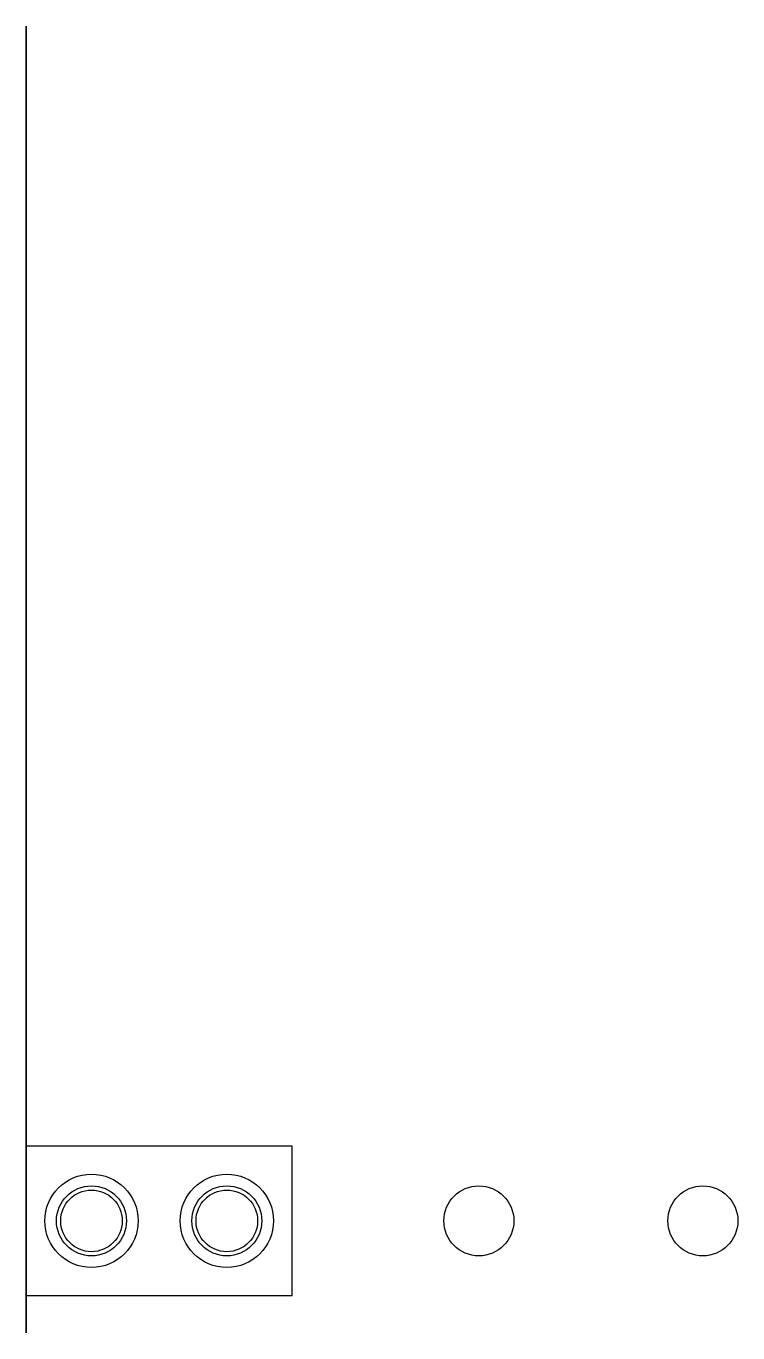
# Model space of a CAD drawing. Header units: centimetres. Extents: x 0 to 9.68, y -3.38 to 3.62.
# Drawn here: x 5.87 to 9.68, y -3.38 to 3.62 of the extents above; entities outside this region: 2.
import ezdxf

# ---------------------------------------------------------------- set-up
doc = ezdxf.new("R2010")
doc.units = ezdxf.units.CM
doc.header["$MEASUREMENT"] = 0
for name, color, linetype in [('Small Spacer v4_Reconstructed-Sketch2', 7, 'Continuous'), ('Small Spacer v4_Sketch1', 7, 'Continuous'), ('Small Spacer v4_Sketch3', 7, 'Continuous')]:
    doc.layers.add(name, color=color, linetype=linetype)

msp = doc.modelspace()

# ---------------------------------------------------------------- linework, layer by layer
at = {"layer": 'Small Spacer v4_Reconstructed-Sketch2'}
for centre in [(6.2176, -2.7819, 6.1707), (6.9426, -2.7819, 6.1707), (8.2926, -2.7819, 6.1707), (9.4926, -2.7819, 6.1707)]:
    msp.add_circle(centre, 0.1875, dxfattribs=at)
msp.add_point((0, 0, 6.1707), dxfattribs=at)
at = {"layer": 'Small Spacer v4_Sketch1'}
for p, q in [((5.8676, 3.6181, 6.1707), (5.8676, 2.6181, 6.1707)), ((5.8676, 2.6181, 2.4707), (5.8676, 3.6181, 2.4707)), ((5.8676, 2.6181, 2.4707), (5.8676, 3.6181, 2.4707)), ((5.8676, 3.6181, 2.4707), (5.8676, 3.6181, 6.1707)), ((5.8676, 3.6181, 2.4707), (5.8676, 3.6181, 6.1707)), ((5.8676, 3.6181, 6.1707), (5.8676, 2.6181, 6.1707)), ((5.8676, 2.2944, -0.1793), (5.8676, 2.6181, -0.1793)), ((5.8676, 2.6181, 8.8207), (5.8676, 2.1894, 8.8207)), ((5.8676, 2.6181, 8.8207), (5.8676, 2.1894, 8.8207)), ((5.8676, 2.6181, 6.1707), (5.8676, 2.6181, 8.8207)), ((5.8676, 2.2944, -0.1793), (5.8676, 2.6181, -0.1793)), ((5.8676, 2.6181, -0.1793), (5.8676, 2.6181, 2.4707)), ((5.8676, 2.6181, -0.1793), (5.8676, 2.6181, 2.4707)), ((5.8676, 2.6181, 6.1707), (5.8676, 2.6181, 8.8207)), ((5.8676, -1.9531, 8.8207), (5.8676, -2.3819, 8.8207)), ((5.8676, -1.9531, 8.8207), (5.8676, -2.3819, 8.8207)), ((5.8676, -2.3819, -0.1793), (5.8676, -2.0581, -0.1793)), ((5.8676, -2.3819, -0.1793), (5.8676, -2.0581, -0.1793)), ((5.8676, -3.3819, 2.4707), (5.8676, -2.3819, 2.4707)), ((5.8676, -2.3819, 2.4707), (5.8676, -2.3819, -0.1793)), ((5.8676, -2.3819, 6.1707), (5.8676, -3.3819, 6.1707)), ((5.8676, -2.3819, 6.1707), (5.8676, -3.3819, 6.1707)), ((5.8676, -2.3819, 8.8207), (5.8676, -2.3819, 6.1707)), ((5.8676, -2.3819, 2.4707), (5.8676, -2.3819, -0.1793)), ((5.8676, -2.3819, 8.8207), (5.8676, -2.3819, 6.1707)), ((5.8676, -3.3819, 2.4707), (5.8676, -2.3819, 2.4707)), ((5.8676, -2.3819, 6.1707), (5.8676, -2.3819, 2.4707)), ((5.8676, -3.3819, 6.1707), (5.8676, -3.3819, 2.4707)), ((5.8676, -3.3819, 6.1707), (5.8676, -3.3819, 2.4707))]:
    msp.add_line(p, q, dxfattribs=at)
at = {"layer": 'Small Spacer v4_Sketch1', "extrusion": (1, -4.57689e-17, 2.77556e-16)}
for centre, radius in [((3.1181, 2.9707, 5.8676), 0.25), ((3.1181, 2.9707, 5.8676), 0.25), ((3.1181, 5.6707, 5.8676), 0.25), ((3.1181, 5.6707, 5.8676), 0.25), ((1.6681, 2.7707, 5.8676), 0.2), ((1.6681, 5.8707, 5.8676), 0.2), ((0.1181, 4.3207, 5.8676), 1.2), ((0.1181, 0.8207, 5.8676), 0.7), ((0.1181, 0.8207, 5.8676), 0.7), ((0.1181, 4.3207, 5.8676), 0.7), ((0.1181, 7.8207, 5.8676), 0.7), ((0.1181, 7.8207, 5.8676), 0.7), ((-1.4319, 2.7707, 5.8676), 0.2), ((-1.4319, 5.8707, 5.8676), 0.2), ((-2.8819, 2.9707, 5.8676), 0.25), ((-2.8819, 2.9707, 5.8676), 0.25), ((-2.8819, 5.6707, 5.8676), 0.25), ((-2.8819, 5.6707, 5.8676), 0.25)]:
    msp.add_circle(centre, radius, dxfattribs=at)
for centre, radius, start, end in [((0.1181, 0.8207, 5.8676), 2.395, 204.67916, 335.32084), ((0.1181, 0.8207, 5.8676), 2.395, 204.67916, 335.32084), ((0.1181, 7.8207, 5.8676), 2.3, 25.77146, 154.22854), ((0.1181, 7.8207, 5.8676), 2.3, 25.77146, 154.22854)]:
    msp.add_arc(centre, radius, start, end, dxfattribs=at)
at = {"layer": 'Small Spacer v4_Sketch1'}
msp.add_point((5.8676, 0), dxfattribs=at)
at = {"layer": 'Small Spacer v4_Sketch3'}
for p, q in [((7.2926, -2.3819, 6.0707), (5.8676, -2.3819, 6.0707)), ((5.8676, -2.3819, 6.0707), (5.8676, -3.1819, 6.0707)), ((7.2926, -3.1819, 6.0707), (7.2926, -2.3819, 6.0707)), ((5.8676, -3.1819, 6.0707), (7.2926, -3.1819, 6.0707))]:
    msp.add_line(p, q, dxfattribs=at)
for centre, radius in [((6.2176, -2.7819, 6.0707), 0.25), ((6.9426, -2.7819, 6.0707), 0.25), ((6.2176, -2.7819, 6.0707), 0.1875), ((6.2176, -2.7819, 6.0707), 0.165), ((6.9426, -2.7819, 6.0707), 0.1875), ((6.9426, -2.7819, 6.0707), 0.165)]:
    msp.add_circle(centre, radius, dxfattribs=at)
msp.add_point((0, 0, 6.0707), dxfattribs=at)

doc.saveas('drawing.dxf')
